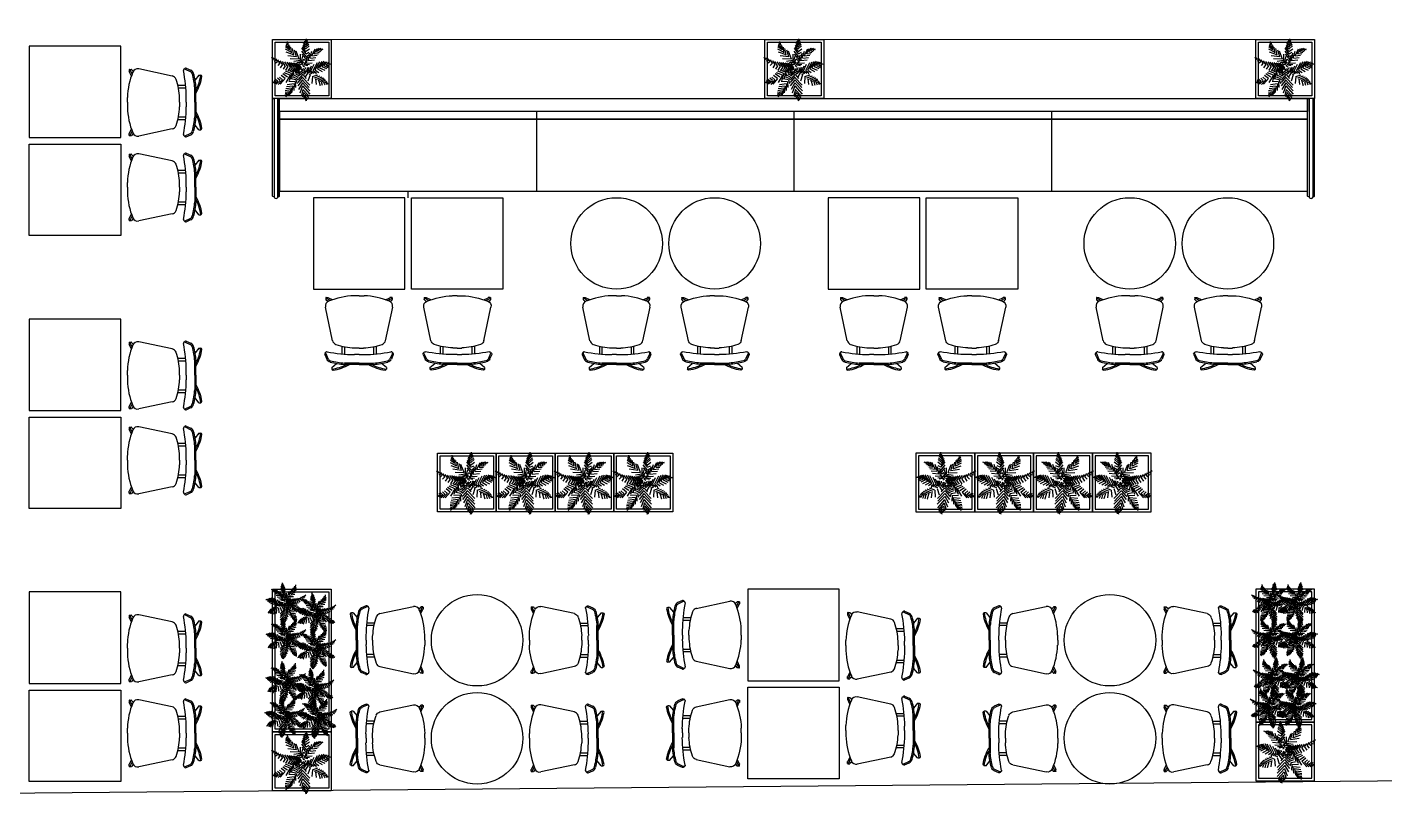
# Model space of a CAD drawing. Header units: centimetres. Extents: x 4865 to 155105, y -10632 to -8826.
# Drawn here: x 6662 to 7700, y -10490 to -9895 of the extents above; entities that cross this region are included whole.
import ezdxf

# ---------------------------------------------------------------- set-up
doc = ezdxf.new("R2010")
doc.units = ezdxf.units.CM
doc.header["$MEASUREMENT"] = 0
doc.layers.add('ahsap', color=34, linetype='Continuous', lineweight=13)
for name, color, linetype, true_color in [('As Built', 7, 'Continuous', 0x5a5a5a), ('Kontra_Mobilya', 7, 'Continuous', 0x5e5572), ('Kontra_Seramik', 7, 'Continuous', 0x455d73)]:
    doc.layers.add(name, color=color, linetype=linetype, true_color=true_color)

# ---------------------------------------------------------------- blocks, each defined once
blk = doc.blocks.new('dgrgg')
at = {"layer": 'Kontra_Mobilya'}
for p, q in [((97989.1, -49735.6), (97989.1, -49734.2)), ((97989.1, -49735.6), (97992.8, -49738.6)), ((98030.9, -49735.6), (98027.3, -49738.6)), ((98030.9, -49735.6), (98030.9, -49734.2)), ((97983.8, -49745.4), (97985.3, -49741.9)), ((97984.6, -49747.2), (97984, -49746.5)), ((97984.5, -49746.1), (97986.3, -49742.3)), ((97996.9, -49751.7), (97996.9, -49745.9)), ((98009.9, -49737.9), (97998.9, -49737.9)), ((98009.9, -49738.9), (97998.9, -49738.9)), ((97998.9, -49751.3), (97998.9, -49745.8)), ((98009.9, -49745.4), (98006.6, -49745.4)), ((98009.9, -49737.9), (98021.2, -49737.9)), ((98009.9, -49738.9), (98021.2, -49738.9)), ((98009.9, -49745.4), (98013.4, -49745.4)), ((98021.1, -49751.3), (98021.1, -49745.8)), ((98023.1, -49751.7), (98023.1, -49745.9)), ((98035.5, -49746.1), (98033.8, -49742.3)), ((98036.3, -49745.4), (98034.7, -49741.9)), ((98035.4, -49747.2), (98036.1, -49746.5)), ((97989.8, -49756), (97984.3, -49781.6)), ((98009.9, -49750.4), (98006.6, -49750.4)), ((98009.9, -49750.4), (98013.4, -49750.4)), ((98030.3, -49756), (98035.7, -49781.6)), ((97984.7, -49788.8), (97984.7, -49787.4)), ((97986.2, -49785.9), (97984.8, -49787.3)), ((97988.2, -49786.7), (97984.8, -49788.6)), ((97984.9, -49789), (97986.4, -49789)), ((97989.8, -49787.3), (97986.4, -49788.9)), ((98030.3, -49787.3), (98033.6, -49788.9)), ((98031.9, -49786.7), (98035.3, -49788.6)), ((98035.2, -49789), (98033.7, -49789)), ((98033.9, -49785.9), (98035.3, -49787.3)), ((98035.4, -49788.8), (98035.4, -49787.4)), ((98009.9, -49790.4), (98006.2, -49790.4)), ((98009.9, -49790.4), (98013.9, -49790.4))]:
    blk.add_line(p, q, dxfattribs=at)
for centre, radius, start, end in [((97990.3, -49734.5), 1.19, 97.4352, 163.991), ((97983.7, -49770.7), 36.9, 62.8011, 81.6139), ((97983.7, -49770.7), 37.9, 59.9944, 80.318), ((98036.3, -49770.7), 37.9, 99.682, 120.0056), ((98036.3, -49770.7), 36.9, 98.3861, 117.1989), ((98029.8, -49734.5), 1.19, 16.009, 82.5648), ((97984.7, -49745.8), 1, 155.4874, 225), ((97985.4, -49746.5), 1, 155.4874, 280.696), ((97989, -49743.6), 4, 105.2244, 155.4874), ((98008.8, -49870.1), 124.8, 90.9946, 100.696), ((97989, -49743.6), 3, 105.2244, 155.4874), ((98002.7, -49794.1), 56.4, 93.945, 105.2244), ((98002.7, -49794.1), 55.4, 93.945, 105.2244), ((98011.3, -49870.1), 124.8, 79.304, 89.0054), ((98017.3, -49794.1), 55.4, 74.7756, 86.055), ((98017.3, -49794.1), 56.4, 74.7756, 86.055), ((98031.1, -49743.6), 3, 24.5126, 74.7756), ((98031.1, -49743.6), 4, 24.5126, 74.7756), ((98034.6, -49746.5), 1, 259.304, 24.5126), ((98035.4, -49745.8), 1, 315, 24.5126), ((97993.7, -49756.9), 4, 109.5539, 167.9986), ((98008.3, -49797.9), 47.5, 91.9986, 109.5539), ((98011.8, -49797.9), 47.5, 70.4461, 88.0014), ((98026.4, -49756.9), 4, 12.0014, 70.4461), ((97988.3, -49782.5), 4, 167.9986, 247.4344), ((97984.9, -49787.4), 0.2, 135, 180), ((97984.9, -49788.8), 0.2, 118.8237, 270), ((97986.4, -49788.8), 0.2, 270, 295.7946), ((98008, -49734.9), 55.5, 247.4344, 268.1009), ((98012, -49734.9), 55.5, 271.8991, 292.5656), ((98031.8, -49782.5), 4, 292.5656, 12.0014), ((98033.7, -49788.8), 0.2, 244.2054, 270), ((98035.2, -49788.8), 0.2, 270, 61.1763), ((98035.2, -49787.4), 0.2, 0, 45)]:
    blk.add_arc(centre, radius, start, end, dxfattribs=at)
blk = doc.blocks.new('dfgrg')
at = {"color": 129, "true_color": 0x365941}
for p, q in [((97838.8, -49007.4), (97838.8, -49007.4)), ((97842.1, -49007.6), (97838.8, -49007.4)), ((97843.6, -49009.6), (97839.6, -49009.3)), ((97840.6, -49006.2), (97840.3, -49003.9)), ((97842, -49007.6), (97841.4, -49004.4)), ((97843.5, -49009.5), (97843, -49004.9)), ((97844.7, -49012.1), (97844.5, -49005.6)), ((97846.2, -49015.1), (97846.5, -49007.4)), ((97847.5, -49018.8), (97848.1, -49009.4)), ((97861.9, -49016), (97857.3, -49010)), ((97862.6, -49013.5), (97858.6, -49007.9)), ((97858.6, -49007.9), (97858.6, -49007.9)), ((97863.3, -49011), (97859.9, -49006.3)), ((97863.7, -49008.5), (97861.3, -49005)), ((97861.9, -49016), (97866.2, -49009.8)), ((97864, -49006.5), (97862.1, -49003.6)), ((97862.6, -49013.5), (97866.2, -49008.1)), ((97863.3, -49011), (97865.9, -49006.6)), ((97863.7, -49008.5), (97865.5, -49005.8)), ((97864.4, -49002.8), (97864.3, -49006.7)), ((97815.8, -49025.8), (97819.6, -49026.2)), ((97819.9, -49026.3), (97818.1, -49026.9)), ((97819.9, -49026.3), (97818.6, -49024.9)), ((97822.7, -49026.7), (97819.9, -49027.5)), ((97822.7, -49026.5), (97821.6, -49024.2)), ((97825.3, -49027.1), (97821.6, -49028.3)), ((97825.3, -49027), (97824.8, -49023.4)), ((97828.9, -49027.9), (97829.1, -49023.8)), ((97832.3, -49029.2), (97833.3, -49024.2)), ((97836, -49030.4), (97836.9, -49025.5)), ((97839, -49032.2), (97840.2, -49026.7)), ((97844.7, -49012.3), (97840.3, -49012.1)), ((97847.5, -49018.8), (97841, -49018)), ((97846.2, -49015.2), (97841.1, -49014.9)), ((97848.1, -49022.2), (97841.1, -49020.7)), ((97841.2, -49025.7), (97841.3, -49025.7)), ((97848.7, -49028.9), (97841.2, -49025.7)), ((97848.9, -49026.2), (97841.3, -49023.1)), ((97848.7, -49031.6), (97853.1, -49024.9)), ((97848.8, -49029), (97852.9, -49020.4)), ((97848.9, -49026.2), (97851.6, -49015.6)), ((97858.5, -49027.3), (97853, -49023.6)), ((97859.5, -49024.8), (97853.4, -49019.3)), ((97857.6, -49029.3), (97853.4, -49027.5)), ((97860.3, -49022.2), (97854.7, -49015)), ((97861, -49018.9), (97856, -49012.5)), ((97858.5, -49027.3), (97862.8, -49025.2)), ((97859.5, -49024.8), (97864.8, -49020)), ((97860.3, -49022.2), (97865.9, -49015.8)), ((97861, -49018.9), (97866.1, -49011.9)), ((97861.6, -49035.8), (97862.3, -49026.8)), ((97864.2, -49033.1), (97865.4, -49023.5)), ((97866.8, -49030.6), (97869.4, -49021.2)), ((97869.7, -49027.9), (97873.8, -49018.8)), ((97869.8, -49027.8), (97883.7, -49027)), ((97873.2, -49025.1), (97877.2, -49018.3)), ((97873.2, -49025), (97885, -49024.6)), ((97876.8, -49023), (97880, -49017.6)), ((97876.8, -49022.8), (97885.7, -49022.7)), ((97880.1, -49020.6), (97882.1, -49017.6)), ((97880.2, -49020.6), (97886.1, -49021.1)), ((97882.6, -49019.5), (97886.4, -49017.7)), ((97882.6, -49019.5), (97883.7, -49017.7)), ((97882.6, -49019.5), (97886.3, -49019.9)), ((97884.7, -49018.4), (97885.5, -49017.2)), ((97885, -49024.6), (97885, -49024.6)), ((97828.9, -49028), (97824, -49029.2)), ((97833.7, -49047.8), (97824.6, -49043.4)), ((97832.3, -49029.2), (97827.1, -49030.4)), ((97838.1, -49048.5), (97829.3, -49041.8)), ((97835.9, -49030.5), (97829.8, -49031.7)), ((97839, -49032.3), (97832.1, -49033.5)), ((97842, -49033.9), (97834.2, -49035.4)), ((97842.5, -49048.9), (97834.2, -49041.1)), ((97844.4, -49035.4), (97836.3, -49036.9)), ((97846.3, -49036.9), (97838.2, -49038.3)), ((97845, -49048.8), (97840.1, -49042)), ((97848, -49038.5), (97840.2, -49039.9)), ((97849.5, -49039.9), (97841.6, -49041.3)), ((97841.9, -49034.1), (97842.9, -49028.3)), ((97850.8, -49041), (97843, -49042.3)), ((97846.5, -49048.4), (97843.9, -49043.5)), ((97851.8, -49042), (97844.1, -49043.4)), ((97848.6, -49031.7), (97844.4, -49029.5)), ((97844.4, -49035.4), (97845.2, -49030.2)), ((97847.6, -49047.9), (97845.7, -49044.4)), ((97846.3, -49036.9), (97847.1, -49031.8)), ((97852.3, -49043.3), (97846.4, -49044.2)), ((97848, -49038.5), (97848.7, -49032.9)), ((97849.6, -49046.3), (97848.2, -49044.5)), ((97853.4, -49028.9), (97848.7, -49032.8)), ((97852.9, -49033.2), (97849.3, -49034.3)), ((97849.3, -49034.3), (97849.3, -49034.3)), ((97849.5, -49039.9), (97849.7, -49034.8)), ((97849.5, -49044.8), (97849.5, -49044.8)), ((97852.5, -49035.4), (97850.3, -49035.6)), ((97850.8, -49041), (97850.9, -49036.5)), ((97851.8, -49042), (97851.9, -49037.5)), ((97853.8, -49038.1), (97852.1, -49036.6)), ((97854.3, -49036.7), (97852.2, -49035.3)), ((97852.3, -49043.3), (97852.6, -49038.6)), ((97855, -49035.2), (97852.7, -49034)), ((97855.9, -49033.4), (97853.2, -49032.2)), ((97856.8, -49031.4), (97853.3, -49030)), ((97853.3, -49041.6), (97855.3, -49041.5)), ((97853.8, -49038), (97855.6, -49038.2)), ((97854.3, -49036.7), (97856, -49036.9)), ((97855.4, -49044.4), (97854.8, -49042.3)), ((97855, -49035.2), (97856.5, -49035.6)), ((97855.4, -49044.3), (97857.6, -49043.8)), ((97856.3, -49042.7), (97855.6, -49037.9)), ((97855.9, -49033.4), (97857.6, -49033.5)), ((97856.5, -49042.6), (97859.3, -49042.4)), ((97856.8, -49031.4), (97858.6, -49031.4)), ((97857.7, -49040.8), (97857.5, -49032.9)), ((97857.6, -49029.3), (97860.2, -49029.4)), ((97857.6, -49033.5), (97857.6, -49033.5)), ((97857.6, -49040.6), (97861.4, -49040.4)), ((97858.6, -49031.4), (97858.6, -49031.4)), ((97859, -49044.4), (97859.4, -49042)), ((97859.4, -49038.5), (97859.8, -49029.7)), ((97859.7, -49038.3), (97866.2, -49037.8)), ((97860.2, -49044.2), (97860.6, -49040.8)), ((97860.3, -49044.1), (97862, -49046)), ((97861.4, -49040.4), (97861.4, -49040.4)), ((97861.4, -49040.4), (97861.4, -49040.4)), ((97875.5, -49035.2), (97862, -49035.4)), ((97862.6, -49044.2), (97863.9, -49046.5)), ((97862.8, -49044.3), (97864.2, -49038.4)), ((97864.2, -49033), (97877.2, -49032.5)), ((97865.3, -49044.5), (97867.1, -49048)), ((97866.6, -49044.5), (97870.3, -49037)), ((97866.8, -49030.5), (97880.7, -49030.2)), ((97870.3, -49045.1), (97876.1, -49038.5)), ((97874.9, -49046), (97880.6, -49041.4)), ((97878.7, -49047.4), (97885, -49044.1)), ((97885, -49044.1), (97884.7, -49044)), ((97815.8, -49053.8), (97819.3, -49051.4)), ((97819.8, -49051.4), (97817.2, -49051.5)), ((97822.4, -49050), (97818, -49049.6)), ((97819.5, -49051.4), (97818.3, -49053.2)), ((97818.3, -49053.2), (97818.3, -49053.2)), ((97825.5, -49048.8), (97819.3, -49047.7)), ((97823, -49049.4), (97820.1, -49052.6)), ((97829.1, -49048.1), (97821.3, -49045.7)), ((97821.3, -49052.6), (97821.3, -49052.6)), ((97825.7, -49048.6), (97822.2, -49052.6)), ((97829.9, -49047.9), (97824.3, -49052.4)), ((97834.3, -49047.7), (97827.1, -49052.4)), ((97838.2, -49048.5), (97830.4, -49052.7)), ((97842.5, -49049), (97832.5, -49053.4)), ((97841.5, -49061.7), (97834.5, -49063.3)), ((97843.9, -49060), (97835.3, -49061.2)), ((97836, -49060.6), (97836, -49060.6)), ((97846.6, -49057.6), (97837.9, -49058.5)), ((97845.2, -49049), (97839.4, -49054.8)), ((97848, -49055.6), (97840.9, -49056)), ((97841.5, -49061.7), (97842.4, -49067.6)), ((97841.7, -49055.3), (97841.7, -49055.3)), ((97846.8, -49048.7), (97843.2, -49054.8)), ((97843.9, -49060), (97845.2, -49064.1)), ((97849, -49047.1), (97846.4, -49053.4)), ((97846.5, -49057.7), (97847.3, -49061.1)), ((97849.2, -49053.3), (97846.6, -49053.2)), ((97852.3, -49055.8), (97846.7, -49063.6)), ((97851, -49059.8), (97846.8, -49067.7)), ((97848, -49055.6), (97848.2, -49058.8)), ((97852.7, -49052.1), (97848.6, -49058.1)), ((97849.2, -49053.3), (97849.4, -49056.2)), ((97850, -49046.5), (97849.4, -49050.6)), ((97852.9, -49050), (97850.4, -49053.3)), ((97852.7, -49048.5), (97850.7, -49051.1)), ((97852.5, -49046.2), (97851.4, -49047.6)), ((97851.7, -49060), (97856.2, -49065.6)), ((97852.2, -49055.9), (97857.1, -49062.2)), ((97852.5, -49046.4), (97854.2, -49047)), ((97852.6, -49048.6), (97856.2, -49051.1)), ((97852.7, -49052.1), (97857.4, -49057.4)), ((97852.9, -49050), (97856.7, -49053.5)), ((97857.3, -49045.6), (97856.2, -49047.4)), ((97859.9, -49046.1), (97857.9, -49049.3)), ((97858.4, -49045.6), (97861, -49046)), ((97860.8, -49046.8), (97858.9, -49050.8)), ((97862.2, -49047.7), (97859.7, -49054.2)), ((97863.6, -49049.1), (97860.5, -49058)), ((97860.8, -49046.8), (97864.1, -49046.5)), ((97865.5, -49051.5), (97861.9, -49062.5)), ((97862.2, -49047.7), (97866.9, -49047.9)), ((97866.8, -49053.7), (97863.5, -49065.3)), ((97863.6, -49049.1), (97868.9, -49049.8)), ((97867.9, -49056.7), (97865.2, -49067.6)), ((97865.6, -49051.3), (97870.2, -49051.8)), ((97866.9, -49053.6), (97872.2, -49054.6)), ((97868.6, -49059.6), (97867.1, -49069.6)), ((97867.9, -49056.6), (97874.4, -49058.3)), ((97868.6, -49059.6), (97875.6, -49062)), ((97870, -49051.6), (97871.3, -49050.5)), ((97870.3, -49045.1), (97873.5, -49051.7)), ((97873.4, -49045.8), (97876.4, -49052.9)), ((97876.1, -49046.4), (97879.1, -49053.7)), ((97878.6, -49047.2), (97881.7, -49054.2)), ((97880.1, -49054.2), (97880.1, -49054.2)), ((97881.1, -49048), (97883.7, -49054.3)), ((97882.6, -49048.8), (97886.9, -49046.3)), ((97883.3, -49049), (97885.4, -49054.3)), ((97885.3, -49050), (97888.8, -49048.7)), ((97885.4, -49049.9), (97887.2, -49054)), ((97887.7, -49051.1), (97891.4, -49053.2)), ((97887.7, -49051.1), (97888.7, -49053.6)), ((97888.8, -49048.7), (97888.8, -49048.7)), ((97889, -49051.7), (97890.2, -49051.1)), ((97833.3, -49070.6), (97830.8, -49074)), ((97833.3, -49070.6), (97831.2, -49071.6)), ((97831.6, -49073), (97831.3, -49074.1)), ((97834.6, -49069), (97831.5, -49070.2)), ((97835.8, -49067.2), (97831.8, -49069)), ((97837.6, -49065.6), (97832.5, -49067)), ((97833.3, -49070.6), (97833, -49073.5)), ((97839.4, -49063.5), (97833.4, -49065.2)), ((97833.4, -49065.2), (97833.4, -49065.2)), ((97834.6, -49069), (97834.5, -49072.8)), ((97835.8, -49067.2), (97835.9, -49071.8)), ((97837.6, -49065.6), (97837.8, -49071.2)), ((97839.4, -49063.5), (97839.7, -49069.8)), ((97851, -49063.4), (97847.8, -49072.7)), ((97851.2, -49067.4), (97849.3, -49074.6)), ((97851.6, -49071.1), (97850.4, -49076.3)), ((97851, -49063.2), (97855.4, -49068.8)), ((97851.2, -49067.5), (97855.1, -49071.3)), ((97852.3, -49073.9), (97851.5, -49077.5)), ((97851.6, -49071.1), (97854.7, -49073.3)), ((97852.4, -49073.7), (97854.8, -49075.2)), ((97853, -49076.1), (97852.7, -49078.6)), ((97853, -49076.1), (97854.8, -49079.9)), ((97853, -49076.3), (97854.8, -49076.8)), ((97854.2, -49078.7), (97855.1, -49079)), ((97863.5, -49065.3), (97863.5, -49065.3)), ((97869.5, -49062.8), (97868.9, -49070.7)), ((97869.5, -49062.9), (97875.6, -49065.1)), ((97870.7, -49065.5), (97870.3, -49071.6)), ((97870.7, -49065.5), (97875.8, -49067.2)), ((97872.2, -49068.2), (97872, -49072.5)), ((97872.2, -49068.2), (97875.8, -49069.1)), ((97873.5, -49070.6), (97873.2, -49072.9)), ((97873.3, -49069.5), (97875.7, -49069.8)), ((97873.5, -49070.6), (97875.5, -49073.7)), ((97874.8, -49072.7), (97876.1, -49073.3))]:
    blk.add_line(p, q, dxfattribs=at)

msp = doc.modelspace()

# ---------------------------------------------------------------- linework, layer by layer
at = {"layer": 'ahsap', "flags": 128}
for points in [[(6894.66, -9904.94), (7226.26, -9904.94), (7226.26, -9949.94), (6894.66, -9949.94)], [(7271.26, -9904.94), (7601.67, -9904.94), (7601.67, -9949.94), (7271.26, -9949.94)]]:
    msp.add_lwpolyline(points, close=True, dxfattribs=at)
at = {"layer": 'As Built'}
for p, q in [((6953.46, -10025.94), (6953.46, -10020.94)), ((6256.44, -10484.94), (8536.44, -10464.49)), ((6256.44, -10484.94), (8536.44, -10464.49)), ((6256.44, -10484.94), (8536.44, -10464.49)), ((6256.44, -10484.94), (8536.44, -10464.49)), ((6256.44, -10484.94), (8536.44, -10464.49)), ((6256.44, -10484.94), (8536.44, -10464.49)), ((6256.44, -10484.94), (8536.44, -10464.49)), ((6256.44, -10484.94), (8536.44, -10464.49))]:
    msp.add_line(p, q, dxfattribs=at)
at = {"layer": 'Kontra_Mobilya'}
for p, q in [((7051.91, -10020.94), (7051.91, -9959.94)), ((7248.76, -10020.94), (7248.76, -9959.94)), ((7445.62, -10020.94), (7445.62, -9959.94))]:
    msp.add_line(p, q, dxfattribs=at)
for points in [[(6733.68, -9909.94), (6663.68, -9909.94), (6663.68, -9979.94), (6733.68, -9979.94)], [(6733.68, -10054.94), (6663.68, -10054.94), (6663.68, -9984.94), (6733.68, -9984.94)], [(6733.68, -10118.76), (6663.68, -10118.76), (6663.68, -10188.76), (6733.68, -10188.76)], [(6733.68, -10263.76), (6663.68, -10263.76), (6663.68, -10193.76), (6733.68, -10193.76)], [(6733.68, -10327.57), (6663.68, -10327.57), (6663.68, -10397.57), (6733.68, -10397.57)], [(7283.17, -10325.46), (7213.17, -10325.46), (7213.17, -10395.46), (7283.17, -10395.46)], [(6733.68, -10472.57), (6663.68, -10472.57), (6663.68, -10402.57), (6733.68, -10402.57)], [(7283.17, -10470.46), (7213.17, -10470.46), (7213.17, -10400.46), (7283.17, -10400.46)]]:
    msp.add_lwpolyline(points, close=True, dxfattribs=at)
at = {"layer": 'Kontra_Mobilya', "flags": 128}
for points in [[(6849.66, -10024.18), (6849.66, -9949.94), (6850.86, -9949.94), (6850.86, -10025.38, -0.4142161)], [(6853.86, -10025.38), (6853.86, -9949.94), (6850.86, -9949.94), (6850.86, -10025.38, 0.7209631)], [(6855.06, -10024.18), (6855.06, -9949.94), (6853.86, -9949.94), (6853.86, -10025.38, 0.4142161)], [(7641.27, -10024.18), (7641.27, -9949.94), (7642.47, -9949.94), (7642.47, -10025.38, -0.4142161)], [(7645.47, -10025.38), (7645.47, -9949.94), (7642.47, -9949.94), (7642.47, -10025.38, 0.7209631)], [(7646.67, -10024.18), (7646.67, -9949.94), (7645.47, -9949.94), (7645.47, -10025.38, 0.4142161)]]:
    msp.add_lwpolyline(points, format="xyb", close=True, dxfattribs=at)
msp.add_lwpolyline([(7641.27, -9949.94), (7641.27, -9959.94), (6855.06, -9959.94), (6855.06, -9949.94), (7641.27, -9949.94)], dxfattribs=at)
for points in [[(7641.27, -9965.94), (7641.27, -9959.94), (6855.06, -9959.94), (6855.06, -9965.94)], [(7641.27, -10020.94), (7641.27, -9965.94), (6855.06, -9965.94), (6855.06, -10020.94)], [(6880.96, -10025.94), (6880.96, -10095.94), (6950.96, -10095.94), (6950.96, -10025.94)], [(7025.96, -10025.94), (7025.96, -10095.94), (6955.96, -10095.94), (6955.96, -10025.94)], [(7274.66, -10025.94), (7274.66, -10095.94), (7344.66, -10095.94), (7344.66, -10025.94)], [(7419.66, -10025.94), (7419.66, -10095.94), (7349.66, -10095.94), (7349.66, -10025.94)]]:
    msp.add_lwpolyline(points, close=True, dxfattribs=at)
at = {"layer": 'Kontra_Mobilya'}
for centre in [(7112.84, -10060.94), (7187.84, -10060.94), (7505.34, -10060.94), (7580.34, -10060.94), (7006.18, -10364.5), (7490.15, -10364.5), (7006.18, -10439.5), (7490.15, -10439.5)]:
    msp.add_circle(centre, 35, dxfattribs=at)
at = {"layer": 'Kontra_Seramik'}
for points in [[(6894.66, -9949.94), (6849.66, -9949.94), (6849.66, -9904.94), (6894.66, -9904.94)], [(7271.26, -9949.94), (7226.26, -9949.94), (7226.26, -9904.94), (7271.26, -9904.94)], [(7646.67, -9949.94), (7601.67, -9949.94), (7601.67, -9904.94), (7646.67, -9904.94)], [(6892.66, -9947.94), (6851.66, -9947.94), (6851.66, -9906.94), (6892.66, -9906.94)], [(7269.26, -9947.94), (7228.26, -9947.94), (7228.26, -9906.94), (7269.26, -9906.94)], [(7644.67, -9947.94), (7603.67, -9947.94), (7603.67, -9906.94), (7644.67, -9906.94)], [(7020.79, -10266.32), (6975.79, -10266.32), (6975.79, -10221.32), (7020.79, -10221.32)], [(7018.79, -10264.32), (6977.79, -10264.32), (6977.79, -10223.32), (7018.79, -10223.32)], [(7065.79, -10266.32), (7020.79, -10266.32), (7020.79, -10221.32), (7065.79, -10221.32)], [(7063.79, -10264.32), (7022.79, -10264.32), (7022.79, -10223.32), (7063.79, -10223.32)], [(7110.79, -10266.32), (7065.79, -10266.32), (7065.79, -10221.32), (7110.79, -10221.32)], [(7108.79, -10264.32), (7067.79, -10264.32), (7067.79, -10223.32), (7108.79, -10223.32)], [(7155.79, -10266.32), (7110.79, -10266.32), (7110.79, -10221.32), (7155.79, -10221.32)], [(7153.79, -10264.32), (7112.79, -10264.32), (7112.79, -10223.32), (7153.79, -10223.32)], [(7341.74, -10266.32), (7386.74, -10266.32), (7386.74, -10221.32), (7341.74, -10221.32)], [(7343.74, -10264.32), (7384.74, -10264.32), (7384.74, -10223.32), (7343.74, -10223.32)], [(7386.74, -10266.32), (7431.74, -10266.32), (7431.74, -10221.32), (7386.74, -10221.32)], [(7388.74, -10264.32), (7429.74, -10264.32), (7429.74, -10223.32), (7388.74, -10223.32)], [(7431.74, -10266.32), (7476.74, -10266.32), (7476.74, -10221.32), (7431.74, -10221.32)], [(7433.74, -10264.32), (7474.74, -10264.32), (7474.74, -10223.32), (7433.74, -10223.32)], [(7476.74, -10266.32), (7521.74, -10266.32), (7521.74, -10221.32), (7476.74, -10221.32)], [(7478.74, -10264.32), (7519.74, -10264.32), (7519.74, -10223.32), (7478.74, -10223.32)], [(6894.65, -10434.62), (6849.65, -10434.62), (6849.66, -10325.46), (6894.66, -10325.46)], [(6892.65, -10432.62), (6851.65, -10432.62), (6851.66, -10327.46), (6892.66, -10327.46)], [(7601.67, -10427.11), (7646.67, -10427.11), (7646.67, -10325.46), (7601.67, -10325.46)], [(7603.67, -10425.11), (7644.67, -10425.11), (7644.67, -10327.46), (7603.67, -10327.46)], [(6894.65, -10479.62), (6849.65, -10479.62), (6849.65, -10434.62), (6894.65, -10434.62)], [(7601.67, -10472.11), (7646.67, -10472.11), (7646.67, -10427.11), (7601.67, -10427.11)], [(7603.67, -10470.11), (7644.67, -10470.11), (7644.67, -10429.11), (7603.67, -10429.11)], [(6892.65, -10477.62), (6851.65, -10477.62), (6851.65, -10436.62), (6892.65, -10436.62)]]:
    msp.add_lwpolyline(points, close=True, dxfattribs=at)

# ---------------------------------------------------------------- block references
at = {"layer": 'Kontra_Mobilya'}
for p, xscale, yscale, zscale, rotation in [((-55450.72, 10781.45), -0.6000000000000003, 0.6000000000000003, 0.6000000000000003, 135.000000000001), ((-55074.11, 10781.45), -0.6000000000000003, 0.6000000000000003, 0.6000000000000003, 135.000000000001), ((-54698.7, 10781.45), -0.6000000000000003, 0.6000000000000003, 0.6000000000000003, 135.000000000001), ((-55324.59, 10465.07), -0.6000000000000003, 0.6000000000000003, 0.6000000000000003, 135.000000000001), ((-55279.59, 10465.07), -0.6000000000000003, 0.6000000000000003, 0.6000000000000003, 135.000000000001), ((-55234.59, 10465.07), -0.6000000000000003, 0.6000000000000003, 0.6000000000000003, 135.000000000001), ((-55189.59, 10465.07), -0.6000000000000003, 0.6000000000000003, 0.6000000000000003, 135.000000000001), ((69687.12, 10465.07), 0.6000000000000003, 0.6000000000000003, 0.6000000000000003, 224.999999999999), ((69732.12, 10465.07), 0.6000000000000003, 0.6000000000000003, 0.6000000000000003, 224.999999999999), ((69777.12, 10465.07), 0.6000000000000003, 0.6000000000000003, 0.6000000000000003, 224.999999999999), ((69822.12, 10465.07), 0.6000000000000003, 0.6000000000000003, 0.6000000000000003, 224.999999999999), ((48408.26, 3469.84), 0.4, 0.4, 0.4, 224.9999999999991), ((-33934.74, 3470.19), -0.4, 0.4, 0.4, 135.000000000001), ((-33914.74, 3470.19), -0.4, 0.4, 0.4, 135.000000000001), ((48431.07, 3462.17), 0.4, 0.4, 0.4, 224.9999999999991), ((48408.26, 3443.28), 0.4, 0.4, 0.4, 224.9999999999991), ((-33934.74, 3443.64), -0.4, 0.4, 0.4, 135.000000000001), ((-33914.74, 3443.64), -0.4, 0.4, 0.4, 135.000000000001), ((48431.07, 3435.62), 0.4, 0.4, 0.4, 224.9999999999991), ((-33933.37, 3412.78), -0.4, 0.4, 0.4, 135.000000000001), ((-33913.36, 3412.78), -0.4, 0.4, 0.4, 135.000000000001), ((48408.06, 3409.87), 0.4, 0.4, 0.4, 224.9999999999991), ((48429.7, 3404.76), 0.4, 0.4, 0.4, 224.9999999999991), ((48407.25, 3383.22), 0.4, 0.4, 0.4, 224.9999999999991), ((48432.05, 3382.49), 0.4, 0.4, 0.4, 224.9999999999991), ((-33935.72, 3390.51), -0.4, 0.4, 0.4, 135.000000000001), ((-33915.71, 3390.51), -0.4, 0.4, 0.4, 135.000000000001), ((69947.05, 10259.28), 0.6000000000000003, 0.6000000000000003, 0.6000000000000003, 224.999999999999), ((-55450.72, 10251.26), -0.6000000000000003, 0.6000000000000003, 0.6000000000000003, 135.000000000001)]:
    msp.add_blockref('dfgrg', p, dxfattribs=dict(at, xscale=xscale, yscale=yscale, zscale=zscale, rotation=rotation))
for p, rotation in [((56529.06, 88056.97), 270), ((56529.06, 87991.97), 270), ((104925.89, -59891.32), 180), ((105122.77, -59891.32), 180), ((105319.59, -59891.32), 180), ((105515.27, -59891.32), 180), ((56529.06, 87848.15), 270), ((56529.06, 87783.15), 270), ((-42824.2, -108374.43), 90.00000000000001), ((-42582.22, -108370.39), 90.00000000000001), ((-42340.23, -108374.43), 90.00000000000001), ((56529.06, 87639.33), 270), ((57078.55, 87641.45), 270), ((56529.06, 87574.33), 270), ((56836.56, 87570.42), 270), ((57078.55, 87576.45), 270), ((57320.53, 87570.42), 270)]:
    msp.add_blockref('dgrgg', p, dxfattribs=dict(at, rotation=rotation))
at = {"layer": 'Kontra_Mobilya', "xscale": -1}
for p, rotation in [((-91018.97, -59891.32), 180), ((-90822.09, -59891.32), 180), ((-90625.26, -59891.32), 180), ((-90429.58, -59891.32), 180), ((56836.56, -108374.43), 270), ((57320.53, -108374.43), 270), ((-42824.2, 87570.42), 90), ((-42582.22, 87574.47), 90), ((-42340.23, 87570.42), 90)]:
    msp.add_blockref('dgrgg', p, dxfattribs=dict(at, rotation=rotation))

doc.saveas('drawing.dxf')
